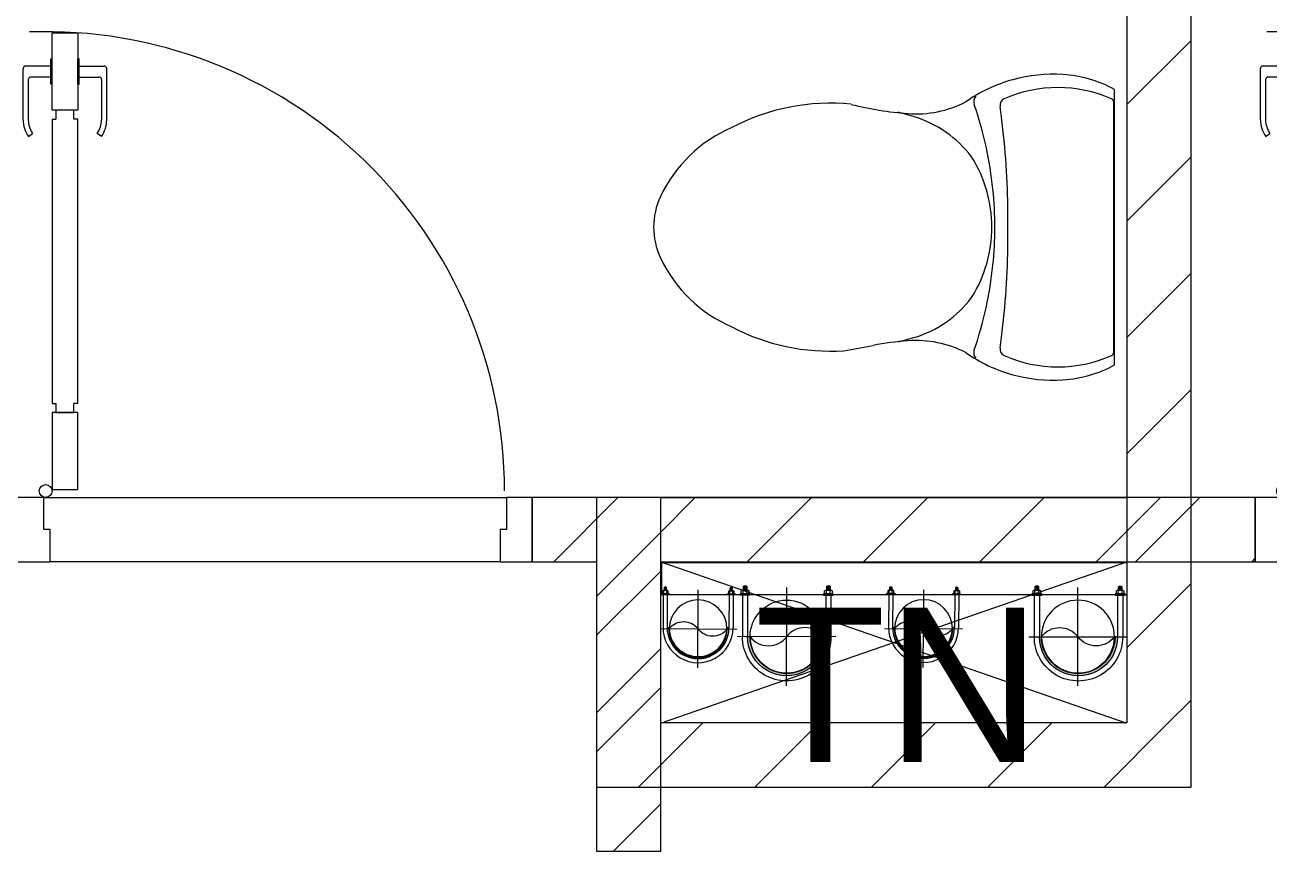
# Model space of a CAD drawing. Header units: millimetres. Extents: x 1591 to 239055, y -15958 to 83255.
# Drawn here: x 169518 to 171452, y 30687 to 31971 of the extents above; entities that cross this region are included whole.
import ezdxf

# ---------------------------------------------------------------- set-up
doc = ezdxf.new("R2010")
doc.units = ezdxf.units.MM
doc.linetypes.add('IMPORT-CENTER _2_', pattern=[40.64, 25.4, -5.08, 5.08, -5.08])
for name, color, linetype, lineweight in [('0-1', 250, 'Continuous', 5), ('0-2', 7, 'Continuous', 9), ('A-DETL-GENF-1', 9, 'Continuous', 9), ('A-DOOR-1', 254, 'Continuous', 9), ('A-DOOR-2', 9, 'Continuous', 9), ('A-FLOR-2', 9, 'Continuous', 9), ('A-WALL-1', 253, 'Continuous', 18), ('A-WALL-2', 9, 'Continuous', 9), ('A-WALL-3', 113, 'Continuous', 18), ('A-WALL-PATT-1', 10, 'Continuous', 9), ('A-WALL-PATT-2', 111, 'Continuous', 9), ('G-ANNO-TEXT-1', 7, 'Continuous', 9), ('G-IMPT', 8, 'Continuous', 9), ('G-IMPT-2', 8, 'IMPORT-CENTER _2_', 9), ('M-EQPM', 50, 'Continuous', 9), ('P-SANR-FIXT-1', 254, 'Continuous', 9)]:
    doc.layers.add(name, color=color, linetype=linetype, lineweight=lineweight)
doc.styles.add('Arial_11', font='arial_0.ttf', dxfattribs={"height": 240})
pattern_1 = [(45, (0, 0), (-90.50967, 90.50967), [])]
pattern_2 = [(45, (95879.7, 0), (-90.50967, 90.50967), [])]

# ---------------------------------------------------------------- blocks, each defined once
blk = doc.blocks.new('DOOR_CW_01 CANH MO-PANEL KINH - DIG_02-800x2200-CỬA NHÔM KÍNH-V42-TKCS_MB TẦNG 6-8')
at = {"layer": 'A-DETL-GENF-1'}
for p, q in [((-347, 772), (-307, 772)), ((-347, 652), (-347, 772)), ((-307, 772), (-307, 652)), ((-392, 637), (-392, 716.5)), ((-349, 720.5), (-388, 720.5)), ((-349, 731.8), (-347, 731.8)), ((-349, 692.2), (-349, 731.8)), ((-347, 692.2), (-347, 731.8)), ((-307, 692.2), (-307, 731.8)), ((-305, 731.8), (-307, 731.8)), ((-305, 692.2), (-305, 731.8)), ((-305, 720.5), (-266, 720.5)), ((-262, 637), (-262, 716.5)), ((-384, 699.5), (-384, 637)), ((-349, 703.5), (-380, 703.5)), ((-305, 703.5), (-274, 703.5)), ((-270, 699.5), (-270, 637)), ((-347, 692.2), (-349, 692.2)), ((-307, 692.2), (-305, 692.2)), ((-307, 652), (-347, 652)), ((-313, 652), (-341, 652)), ((-341, 652), (-341, 638)), ((-313, 638), (-313, 652)), ((-347, 638), (-341, 638)), ((-347, 638), (-347, 196)), ((-307, 638), (-313, 638)), ((-307, 196), (-307, 638)), ((-383.9, 611.2), (-377.3, 615.8)), ((-270.1, 611.2), (-276.7, 615.8)), ((-347, 196), (-341, 196)), ((-341, 196), (-341, 182)), ((-307, 196), (-313, 196)), ((-313, 182), (-313, 196)), ((-307, 182), (-347, 182)), ((-347, 182), (-347, 62)), ((-341, 182), (-313, 182)), ((-307, 62), (-307, 182)), ((-347, 62), (-307, 62))]:
    blk.add_line(p, q, dxfattribs=at)
blk.add_circle((-357, 60), 10, dxfattribs=at)
for centre, radius, start, end in [((-357, 60), 714, 360, 92), ((-388, 716.5), 4, 90, 180), ((-266, 716.5), 4, 0, 90), ((-380, 699.5), 4, 90, 180), ((-274, 699.5), 4, 0, 90), ((-347, 637), 45, 180, 215), ((-347, 637), 37, 180, 215), ((-307, 637), 37, 325, 0), ((-307, 637), 45, 325, 0)]:
    blk.add_arc(centre, radius, start, end, dxfattribs=at)
at = {"layer": 'A-DOOR-2'}
for p, q in [((-360, 50), (-400, 50)), ((-360, 0), (-360, 50)), ((-357, 50), (-332, 50)), ((400, 50), (360, 50)), ((360, 50), (360, 0)), ((400, -50), (400, 50)), ((-350, 0), (-360, 0)), ((-350, -50), (-350, 0)), ((360, 0), (350, 0)), ((350, 0), (350, -50)), ((-400, -50), (-350, -50)), ((350, -50), (400, -50))]:
    blk.add_line(p, q, dxfattribs=at)
blk = doc.blocks.new('DOOR_CW_01 CANH MO-PANEL KINH - DIG_02-800x2200-CỬA NHÔM KÍNH-V22-TKCS_MB TẦNG 6-8')
at = {"layer": 'A-DETL-GENF-1'}
for p, q in [((-347, 772), (-307, 772)), ((-347, 652), (-347, 772)), ((-307, 772), (-307, 652)), ((-392, 637), (-392, 716.5)), ((-349, 720.5), (-388, 720.5)), ((-349, 731.8), (-347, 731.8)), ((-349, 692.2), (-349, 731.8)), ((-347, 692.2), (-347, 731.8)), ((-307, 692.2), (-307, 731.8)), ((-305, 731.8), (-307, 731.8)), ((-305, 692.2), (-305, 731.8)), ((-305, 720.5), (-266, 720.5)), ((-262, 637), (-262, 716.5)), ((-384, 699.5), (-384, 637)), ((-349, 703.5), (-380, 703.5)), ((-305, 703.5), (-274, 703.5)), ((-270, 699.5), (-270, 637)), ((-347, 692.2), (-349, 692.2)), ((-307, 692.2), (-305, 692.2)), ((-307, 652), (-347, 652)), ((-313, 652), (-341, 652)), ((-341, 652), (-341, 638)), ((-313, 638), (-313, 652)), ((-347, 638), (-341, 638)), ((-347, 638), (-347, 196)), ((-307, 638), (-313, 638)), ((-307, 196), (-307, 638)), ((-383.9, 611.2), (-377.3, 615.8)), ((-270.1, 611.2), (-276.7, 615.8)), ((-347, 196), (-341, 196)), ((-341, 196), (-341, 182)), ((-307, 196), (-313, 196)), ((-313, 182), (-313, 196)), ((-307, 182), (-347, 182)), ((-347, 182), (-347, 62)), ((-341, 182), (-313, 182)), ((-307, 62), (-307, 182)), ((-347, 62), (-307, 62))]:
    blk.add_line(p, q, dxfattribs=at)
blk.add_circle((-357, 60), 10, dxfattribs=at)
for centre, radius, start, end in [((-357, 60), 714, 360, 92), ((-388, 716.5), 4, 90, 180), ((-266, 716.5), 4, 0, 90), ((-380, 699.5), 4, 90, 180), ((-274, 699.5), 4, 0, 90), ((-347, 637), 45, 180, 215), ((-347, 637), 37, 180, 215), ((-307, 637), 37, 325, 0), ((-307, 637), 45, 325, 0)]:
    blk.add_arc(centre, radius, start, end, dxfattribs=at)
at = {"layer": 'A-DOOR-2'}
for p, q in [((-360, 50), (-400, 50)), ((-400, 50), (-400, -50)), ((-360, 0), (-360, 50)), ((-357, 50), (-332, 50)), ((400, 50), (360, 50)), ((360, 50), (360, 0)), ((400, -50), (400, 50)), ((-350, 0), (-360, 0)), ((-350, -50), (-350, 0)), ((360, 0), (350, 0)), ((350, 0), (350, -50)), ((-400, -50), (-350, -50)), ((350, -50), (400, -50))]:
    blk.add_line(p, q, dxfattribs=at)
blk = doc.blocks.new('TOILET - TOILET-348229-TKCS_MB TẦNG 6-8')
at = {"layer": 'P-SANR-FIXT-1'}
for p, q in [((214.2, -19.1), (-214.2, -19.1)), ((194, -19.9), (-194, -19.9)), ((-171.7, -330.3), (-178.6, -355.5)), ((171.7, -330.3), (178.6, -355.5))]:
    blk.add_line(p, q, dxfattribs=at)
for centre, radius, start, end in [((-46.1, -111.1), 191.6, 151.2809, 176.4513), ((46.1, -111.1), 191.6, 3.5487, 28.7191), ((-9.8, -107.2), 207.3, 156.2862, 203.7138), ((-193.7, -26.4), 6.48, 92.3168, 156.2862), ((193.7, -26.4), 6.48, 23.7138, 87.6832), ((9.8, -107.2), 207.3, 336.2862, 23.7138), ((1.9, -114.1), 239.7, 176.4513, 195.2961), ((-1.9, -114.1), 239.7, 344.7039, 3.5487), ((-4, -115.7), 233.6, 195.2961, 215.2147), ((-189.1, -185.5), 11.7, 205.4105, 277.5788), ((-14.3, -1400.4), 1215.6, 90.3974, 97.407), ((0, -3462.8), 3278, 89.6026, 90.3974), ((14.3, -1400.4), 1215.6, 82.593, 89.6026), ((189.1, -185.5), 11.7, 262.4212, 334.5895), ((4, -115.7), 233.6, 324.7853, 344.7039), ((0.6, -792.1), 586.9, 95.8322, 108.9927), ((178.9, -2951.3), 2778.4, 97.2351, 97.5788), ((0, -416), 206.1, 90, 122.0732), ((0, -786.7), 581.5, 84.1678, 95.8322), ((0, -416), 206.1, 57.9268, 90), ((-0.6, -792.1), 586.9, 71.0073, 84.1678), ((-178.9, -2951.3), 2778.4, 82.4212, 82.7649), ((-195, -224.1), 13.8, 230.6724, 288.9927), ((-343.5, -327.4), 167.3, 355.4559, 27.38), ((-0.4, -384), 179.5, 127.4036, 162.5964), ((0.4, -384), 179.5, 17.4036, 52.5964), ((343.5, -327.4), 167.3, 152.62, 184.5441), ((195, -224.1), 13.8, 251.0073, 309.3276), ((-719.2, -297.5), 544.3, 346.0536, 355.4559), ((719.2, -297.5), 544.3, 184.5441, 190.2879), ((-1948.3, -805.1), 2171.2, 9.681, 10.8949), ((137.1, -461.2), 329.8, 174.3487, 207.6878), ((-137.1, -461.2), 329.8, 332.3122, 3.6835), ((45.1, -528.6), 217.6, 203.2216, 244.7718), ((-45.1, -528.6), 217.6, 295.2282, 336.7784), ((0, -624.4), 111.7, 244.7718, 295.2282)]:
    blk.add_arc(centre, radius, start, end, dxfattribs=at)
blk = doc.blocks.new('NCV_TKTC_TANG 6 - 8_rvt-2-TKCS_MB TẦNG 6-8')
at = {"layer": 'A-WALL-PATT-1'}
h = blk.add_hatch(dxfattribs=at)
h.set_pattern_fill('FP_1', color=256, style=0, pattern_type=2)
h.set_pattern_definition(pattern_1)
h.paths.add_polyline_path([(75352.6, 31236.9), (75452.6, 31236.9), (75452.6, 33336.9), (75352.6, 33336.9), (75352.6, 31556.6)])
h = blk.add_hatch(dxfattribs=at)
h.set_pattern_fill('FP_1', color=256, style=0, pattern_type=2)
h.set_pattern_definition(pattern_1)
h.paths.add_polyline_path([(74527.6, 31136.9), (74627.6, 31136.9), (74627.6, 31236.9), (74427.6, 31236.9), (74427.6, 31136.9)])
h = blk.add_hatch(dxfattribs=at)
h.set_pattern_fill('FP_1', color=256, style=0, pattern_type=2)
h.set_pattern_definition(pattern_1)
h.paths.add_polyline_path([(76352.6, 31136.9), (77252.6, 31136.9), (77252.6, 31236.9), (76352.6, 31236.9)])
h.paths.add_polyline_path([(75552.6, 31136.9), (75552.6, 31236.9), (75352.6, 31236.9), (75352.6, 31136.9), (75458.1, 31136.9)])
h = blk.add_hatch(dxfattribs=at)
h.set_pattern_fill('FP_1', color=256, style=0, pattern_type=2)
h.set_pattern_definition(pattern_1)
h.paths.add_polyline_path([(74527.6, 24736.9), (74627.6, 24736.9), (74627.6, 28836.9), (74527.6, 28836.9), (74527.6, 25736.7)])
h.paths.add_polyline_path([(74527.6, 29036.9), (74627.6, 29036.9), (74627.6, 29786.9), (74527.6, 29786.9), (74527.6, 29536.9)])
h.paths.add_polyline_path([(74627.6, 30686.9), (74627.6, 31136.9), (74527.6, 31136.9), (74527.6, 30686.9)])
at = {"layer": 'A-FLOR-2'}
for p, q in [((74627.6, 31236.9), (75352.6, 31236.9)), ((74377.6, 31136.9), (73677.6, 31136.9))]:
    blk.add_line(p, q, dxfattribs=at)
at = {"layer": 'A-WALL-1'}
for p, q in [((75452.6, 31236.9), (75452.6, 33336.9)), ((75352.6, 32768.7), (75352.6, 31236.9)), ((74627.6, 31236.9), (74427.6, 31236.9)), ((74427.6, 31236.9), (74427.6, 31136.9)), ((74627.6, 31136.9), (74627.6, 31236.9)), ((75352.6, 31236.9), (75352.6, 31136.9)), ((75552.6, 31236.9), (75452.6, 31236.9)), ((75552.6, 31136.9), (75552.6, 31236.9)), ((74427.6, 31136.9), (74527.6, 31136.9)), ((74527.6, 31136.9), (74527.6, 30686.9)), ((74627.6, 30686.9), (74627.6, 31136.9)), ((75352.6, 31136.9), (75552.6, 31136.9)), ((74527.6, 30686.9), (74627.6, 30686.9))]:
    blk.add_line(p, q, dxfattribs=at)
at = {"layer": 'A-WALL-2'}
for p, q in [((73667.6, 31236.9), (74387.6, 31236.9)), ((74377.6, 31136.9), (73677.6, 31136.9))]:
    blk.add_line(p, q, dxfattribs=at)
at = {"layer": 'A-DOOR-1'}
for name, p in [('DOOR_CW_01 CANH MO-PANEL KINH - DIG_02-800x2200-CỬA NHÔM KÍNH-V42-TKCS_MB TẦNG 6-8', (74027.6, 31186.9)), ('DOOR_CW_01 CANH MO-PANEL KINH - DIG_02-800x2200-CỬA NHÔM KÍNH-V22-TKCS_MB TẦNG 6-8', (75952.6, 31186.9))]:
    blk.add_blockref(name, p, dxfattribs=at)
at = {"layer": 'P-SANR-FIXT-1', "rotation": 269.9999999999995}
blk.add_blockref('TOILET - TOILET-348229-TKCS_MB TẦNG 6-8', (75352.6, 31656.9), dxfattribs=at)
blk = doc.blocks.new('TKTC_XREF_251221_MB TANG 2-7 - TKTC_XREF_260130_MB TANG 2-5_dwg_$cc-4746800-TKCS_MB TẦNG 6-8')
at = {"layer": 'G-IMPT-2'}
for p, q in [((0, -0.673), (0, 0.673)), ((-0.673, 0), (0.673, 0))]:
    blk.add_line(p, q, dxfattribs=at)
at = {"layer": 'M-EQPM'}
blk.add_circle((0, 0), 0.5, dxfattribs=at)
for centre, radius, start, end in [((0, 0), 0.5, 90, 270), ((0.188, 0.25), 0.313, 126.8699, 233.1301), ((-0.188, -0.25), 0.313, 306.8699, 53.1301)]:
    blk.add_arc(centre, radius, start, end, dxfattribs=at)
blk = doc.blocks.new('TKTC_XREF_251221_MB TANG 2-7 - TKTC_XREF_260130_MB TANG 2-5_dwg_CUM U_DN100-4746796-TKCS_MB TẦNG 6-8')
at = {"layer": 'G-IMPT'}
blk.add_hatch(color=256, dxfattribs=at).paths.add_polyline_path([(0, 61), (0, 57), (14.8, 55.1), (28.5, 49.4), (40.3, 40.3), (49.4, 28.5), (55.1, 14.8), (57, 0), (55.1, -14.8), (49.4, -28.5), (40.3, -40.3), (28.5, -49.4), (14.8, -55.1), (0, -57), (0, -61), (15.8, -58.9), (30.5, -52.8), (43.1, -43.1), (52.8, -30.5), (58.9, -15.8), (61, 0), (58.9, 15.8), (52.8, 30.5), (43.1, 43.1), (30.5, 52.8), (15.8, 58.9)])
for p, q in [((-79.1, 66.6), (-79.1, 63.4)), ((-76.6, 66.6), (-76.6, 63.4)), ((-74.6, 66.6), (-74.6, 63.4)), ((-72.7, 69.3), (-72.7, 60.7)), ((-66.9, 67.9), (-71.7, 67.9)), ((-66.9, 62.1), (-71.7, 62.1)), ((-65, 69), (0, 69)), ((-79.1, -63.4), (-79.1, -66.6)), ((-76.6, -63.4), (-76.6, -66.6)), ((-74.6, -63.4), (-74.6, -66.6)), ((-72.7, -60.7), (-72.7, -69.3)), ((-66.9, -62.1), (-71.7, -62.1)), ((-66.9, -67.9), (-71.7, -67.9)), ((-65, -69), (0, -69))]:
    blk.add_line(p, q, dxfattribs=at)
at = {"layer": 'G-IMPT', "flags": 128}
for points in [[(-72.7, 67.6), (-78.1, 67.6), (-78.1, 62.4), (-72.7, 62.4)], [(-71.7, 59.2), (-66.9, 59.2), (-66.9, 70.8), (-71.7, 70.8)], [(-66.9, 70.8), (-66.9, 72.7), (-65, 72.7), (-65, 57.3), (-66.9, 57.3), (-66.9, 59.2)], [(-65, 61), (0, 61), (0, 57)], [(-72.7, -62.4), (-78.1, -62.4), (-78.1, -67.6), (-72.7, -67.6)], [(-71.7, -70.8), (-66.9, -70.8), (-66.9, -59.2), (-71.7, -59.2)], [(-66.9, -59.2), (-66.9, -57.3), (-65, -57.3), (-65, -72.7), (-66.9, -72.7), (-66.9, -70.8)], [(-65, -61), (0, -61), (0, -57)]]:
    blk.add_lwpolyline(points, dxfattribs=at)
at = {"layer": 'G-IMPT'}
for centre, radius, start, end in [((-78.1, 66.6), 0.96, 90, 180), ((-78.1, 63.4), 0.96, 180, 270), ((-71.1, 69.3), 1.56, 112.6199, 247.3801), ((-67.9, 65), 4.8, 143.1301, 216.8699), ((-71.1, 60.7), 1.56, 112.6199, 247.3801), ((0, 0), 69, 270, 90), ((0, 0), 61, 270, 90), ((0, 0), 57, 270, 90), ((-78.1, -63.4), 0.96, 90, 180), ((-78.1, -66.6), 0.96, 180, 270), ((-71.1, -60.7), 1.56, 112.6199, 247.3801), ((-67.9, -65), 4.8, 143.1301, 216.8699), ((-71.1, -69.3), 1.56, 112.6199, 247.3801)]:
    blk.add_arc(centre, radius, start, end, dxfattribs=at)
blk = doc.blocks.new('TKTC_XREF_251221_MB TANG 2-7 - TKTC_XREF_260130_MB TANG 2-5_dwg_$cc-V131-TKCS_MB TẦNG 6-8')
at = {"layer": 'G-IMPT-2'}
for p, q in [((0, -0.673), (0, 0.668)), ((-0.673, 0), (0.673, 0))]:
    blk.add_line(p, q, dxfattribs=at)
at = {"layer": 'M-EQPM'}
blk.add_circle((0, 0), 0.5, dxfattribs=at)
for centre, radius, start, end in [((0, 0), 0.5, 90, 270), ((0.188, 0.25), 0.313, 126.8699, 233.1301), ((-0.188, -0.25), 0.313, 306.8699, 53.1301)]:
    blk.add_arc(centre, radius, start, end, dxfattribs=at)
blk = doc.blocks.new('TKTC_XREF_251221_MB TANG 2-7 - TKTC_XREF_260130_MB TANG 2-5_dwg_CUM U_DN100-4746799-TKCS_MB TẦNG 6-8')
at = {"layer": 'G-IMPT'}
blk.add_hatch(color=256, dxfattribs=at).paths.add_polyline_path([(0, 61), (15.8, 58.9), (30.5, 52.8), (43.1, 43.1), (52.8, 30.5), (58.9, 15.8), (61, 0), (58.9, -15.8), (52.8, -30.5), (43.1, -43.1), (30.5, -52.8), (15.8, -58.9), (0, -61), (0, -57), (14.8, -55.1), (28.5, -49.4), (40.3, -40.3), (49.4, -28.5), (55.1, -14.8), (57, 0), (55.1, 14.8), (49.4, 28.5), (40.3, 40.3), (28.5, 49.4), (14.8, 55.1), (0, 57)])
for p, q in [((-79.1, 66.6), (-79.1, 63.4)), ((-76.6, 66.6), (-76.6, 63.4)), ((-74.6, 66.6), (-74.6, 63.4)), ((-72.7, 69.3), (-72.7, 60.7)), ((-66.9, 67.9), (-71.7, 67.9)), ((-66.9, 62.1), (-71.7, 62.1)), ((-65, 69), (0, 69)), ((-79.1, -63.4), (-79.1, -66.6)), ((-76.6, -63.4), (-76.6, -66.6)), ((-74.6, -63.4), (-74.6, -66.6)), ((-72.7, -60.7), (-72.7, -69.3)), ((-66.9, -62.1), (-71.7, -62.1)), ((-66.9, -67.9), (-71.7, -67.9)), ((-65, -69), (0, -69))]:
    blk.add_line(p, q, dxfattribs=at)
at = {"layer": 'G-IMPT', "flags": 128}
for points in [[(-72.7, 67.6), (-78.1, 67.6), (-78.1, 62.4), (-72.7, 62.4)], [(-71.7, 59.2), (-66.9, 59.2), (-66.9, 70.8), (-71.7, 70.8)], [(-66.9, 70.8), (-66.9, 72.7), (-65, 72.7), (-65, 57.3), (-66.9, 57.3), (-66.9, 59.2)], [(-65, 61), (0, 61), (0, 57)], [(-66.9, -59.2), (-66.9, -57.3), (-65, -57.3), (-65, -72.7), (-66.9, -72.7), (-66.9, -70.8)], [(-65, -61), (0, -61), (0, -57)], [(-72.7, -62.4), (-78.1, -62.4), (-78.1, -67.6), (-72.7, -67.6)], [(-71.7, -70.8), (-66.9, -70.8), (-66.9, -59.2), (-71.7, -59.2)]]:
    blk.add_lwpolyline(points, dxfattribs=at)
at = {"layer": 'G-IMPT'}
for centre, radius, start, end in [((-78.1, 66.6), 0.96, 90, 180), ((-78.1, 63.4), 0.96, 180, 270), ((-71.1, 69.3), 1.56, 112.6199, 247.3801), ((-67.9, 65), 4.8, 143.1301, 216.8699), ((-71.1, 60.7), 1.56, 112.6199, 247.3801), ((0, 0), 69, 270, 90), ((0, 0), 61, 270, 90), ((0, 0), 57, 270, 90), ((-78.1, -63.4), 0.96, 90, 180), ((-78.1, -66.6), 0.96, 180, 270), ((-71.1, -60.7), 1.56, 112.6199, 247.3801), ((-67.9, -65), 4.8, 143.1301, 216.8699), ((-71.1, -69.3), 1.56, 112.6199, 247.3801)]:
    blk.add_arc(centre, radius, start, end, dxfattribs=at)
blk = doc.blocks.new('TKTC_XREF_251221_MB TANG 2-7 - TKTC_XREF_260130_MB TANG 2-5_dwg_$cc-4746798-TKCS_MB TẦNG 6-8')
at = {"layer": 'G-IMPT-2'}
for p, q in [((0, -0.673), (0, 0.673)), ((-0.673, 0), (0.673, 0))]:
    blk.add_line(p, q, dxfattribs=at)
at = {"layer": 'M-EQPM'}
blk.add_circle((0, 0), 0.5, dxfattribs=at)
for centre, radius, start, end in [((0, 0), 0.5, 90, 270), ((0.188, 0.25), 0.313, 126.8699, 233.1301), ((-0.188, -0.25), 0.313, 306.8699, 53.1301)]:
    blk.add_arc(centre, radius, start, end, dxfattribs=at)
blk = doc.blocks.new('TKTC_XREF_251221_MB TANG 2-7 - TKTC_XREF_260130_MB TANG 2-5_dwg_$cc-V142-TKCS_MB TẦNG 6-8')
at = {"layer": 'G-IMPT-2'}
for p, q in [((0, -0.645), (0, 0.673)), ((-0.673, 0), (0.673, 0))]:
    blk.add_line(p, q, dxfattribs=at)
at = {"layer": 'M-EQPM'}
blk.add_circle((0, 0), 0.5, dxfattribs=at)
for centre, radius, start, end in [((0, 0), 0.5, 90, 270), ((0.188, 0.25), 0.313, 126.8699, 233.1301), ((-0.188, -0.25), 0.313, 306.8699, 53.1301)]:
    blk.add_arc(centre, radius, start, end, dxfattribs=at)
blk = doc.blocks.new('TKTC_XREF_251221_MB TANG 2-7 - TKTC_XREF_251221_MB TANG 2-7-2039446-TKCS_MB TẦNG 6-8')
at = {"layer": 'M-EQPM'}
for p, q in [((41700, 13898.4), (40975.9, 13898.4)), ((40975.9, 13898.4), (40976.2, 13849.2)), ((40976.2, 13849.2), (41700, 13849.2))]:
    blk.add_line(p, q, dxfattribs=at)
at = {"extrusion": (0, 0, -1)}
for name, p, xscale, yscale, zscale, rotation in [('TKTC_XREF_251221_MB TANG 2-7 - TKTC_XREF_260130_MB TANG 2-5_dwg_$cc-V142-TKCS_MB TẦNG 6-8', (-41033, 13795.5), 90.00000000005133, 90.00000000005133, -90.00000000005133, 90.41977899777612), ('TKTC_XREF_251221_MB TANG 2-7 - TKTC_XREF_260130_MB TANG 2-5_dwg_CUM U_DN100-4746799-TKCS_MB TẦNG 6-8', (-41170.9, 13783.4), 0.9974999999999966, 0.9974999999999966, -0.9974999999999966, 270.0467435564909), ('TKTC_XREF_251221_MB TANG 2-7 - TKTC_XREF_260130_MB TANG 2-5_dwg_$cc-4746800-TKCS_MB TẦNG 6-8', (-41383.8, 13795.9), 90.00000000005133, 90.00000000005133, -90.00000000005133, 90.41977899777612), ('TKTC_XREF_251221_MB TANG 2-7 - TKTC_XREF_260130_MB TANG 2-5_dwg_$cc-V131-TKCS_MB TẦNG 6-8', (-41624, 13783.3), 113.7150000000092, 113.7150000000092, -113.7150000000092, 90.04476088158539), ('TKTC_XREF_251221_MB TANG 2-7 - TKTC_XREF_260130_MB TANG 2-5_dwg_CUM U_DN100-4746799-TKCS_MB TẦNG 6-8', (-41624.9, 13783.3), 0.9975000000000005, 0.9975000000000005, -0.9975000000000006, 270.0467435561337)]:
    blk.add_blockref(name, p, dxfattribs=dict(at, xscale=xscale, yscale=yscale, zscale=zscale, rotation=rotation))
for name, p, xscale, yscale, zscale, rotation in [('TKTC_XREF_251221_MB TANG 2-7 - TKTC_XREF_260130_MB TANG 2-5_dwg_CUM U_DN100-4746796-TKCS_MB TẦNG 6-8', (41033, 13797.4), 0.7894736842105257, 0.7894736842105257, 0.7894736842105257, 269.580221000629), ('TKTC_XREF_251221_MB TANG 2-7 - TKTC_XREF_260130_MB TANG 2-5_dwg_$cc-4746798-TKCS_MB TẦNG 6-8', (41170.9, 13783.4), 113.7150000000092, 113.7150000000092, 113.7150000000092, 89.95325644590794), ('TKTC_XREF_251221_MB TANG 2-7 - TKTC_XREF_260130_MB TANG 2-5_dwg_CUM U_DN100-4746796-TKCS_MB TẦNG 6-8', (41383.8, 13797.8), 0.7894736842105257, 0.7894736842105257, 0.7894736842105257, 269.580221000629)]:
    blk.add_blockref(name, p, dxfattribs=dict(xscale=xscale, yscale=yscale, zscale=zscale, rotation=rotation))

msp = doc.modelspace()

# ---------------------------------------------------------------- hatches: boundary and pattern name
at = {"layer": 'A-WALL-PATT-2'}
h = msp.add_hatch(dxfattribs=at)
h.set_pattern_fill('FP_1', color=256, style=0, pattern_type=2)
h.set_pattern_definition(pattern_2)
h.paths.add_polyline_path([(170407.3, 30886.5), (170507.3, 30886.5), (170507.3, 31236.5), (170407.3, 31236.5), (170407.3, 31027.5)])
h = msp.add_hatch(dxfattribs=at)
h.set_pattern_fill('FP_1', color=256, style=0, pattern_type=2)
h.set_pattern_definition(pattern_2)
h.paths.add_polyline_path([(171232.3, 31136.5), (171332.3, 31136.5), (171332.3, 31236.5), (170507.3, 31236.5), (170507.3, 31136.5), (170934.8, 31136.5)])
h = msp.add_hatch(dxfattribs=at)
h.set_pattern_fill('FP_1', color=256, style=0, pattern_type=2)
h.set_pattern_definition(pattern_2)
h.paths.add_polyline_path([(171332.3, 30886.5), (171332.3, 31136.5), (171232.3, 31136.5), (171232.3, 30886.5)])
h = msp.add_hatch(dxfattribs=at)
h.set_pattern_fill('FP_1', color=256, style=0, pattern_type=2)
h.set_pattern_definition(pattern_2)
h.paths.add_polyline_path([(170934.8, 30786.5), (171332.3, 30786.5), (171332.3, 30886.5), (170407.3, 30886.5), (170407.3, 30786.5), (170531.8, 30786.5)])

# ---------------------------------------------------------------- linework, layer by layer
at = {"layer": '0-2'}
for p, q in [((170507.3, 31136.5), (171231, 30886.5)), ((170508.2, 30886.4), (171232.3, 31136.5))]:
    msp.add_line(p, q, dxfattribs=at)
at = {"layer": 'A-WALL-3'}
for p, q in [((170407.3, 31236.5), (170407.3, 30786.5)), ((171332.3, 31236.5), (170407.3, 31236.5)), ((171332.3, 30786.5), (171332.3, 31236.5)), ((170507.3, 30886.5), (170507.3, 31136.5)), ((170507.3, 31136.5), (171232.3, 31136.5)), ((171232.3, 31136.5), (171232.3, 30886.5)), ((171232.3, 30886.5), (170507.3, 30886.5)), ((170407.3, 30786.5), (171332.3, 30786.5))]:
    msp.add_line(p, q, dxfattribs=at)

# ---------------------------------------------------------------- block references
at = {"layer": '0-1'}
msp.add_blockref('NCV_TKTC_TANG 6 - 8_rvt-2-TKCS_MB TẦNG 6-8', (95879.7, 0), dxfattribs=at)
at = {"layer": 'M-EQPM'}
msp.add_blockref('TKTC_XREF_251221_MB TANG 2-7 - TKTC_XREF_251221_MB TANG 2-7-2039446-TKCS_MB TẦNG 6-8', (129532.3, 17236.9), dxfattribs=at)

# ---------------------------------------------------------------- texts
at = {"layer": 'G-ANNO-TEXT-1', "insert": (170876.5, 30945.3), "char_height": 240, "width": 603.2, "attachment_point": 5, "line_spacing_factor": 0.936439, "style": 'Arial_11'}
msp.add_mtext('\\pt79.9992,160.0008,240,319.9992,400.0008,480,559.9992,640.0008,720,799.9992,880.0008,960,1039.9992,1120.0008,1200,1279.9992,1360.0008,1440,1519.9992,1600.0008,1680,1759.9992,1840.0008,1920,1999.9992,2080.0008,2160,2239.9992,2320.0008,2400,2479.9992,2560.0008;TN', dxfattribs=at)
msp.add_mtext('\\pt79.9992,160.0008,240,319.9992,400.0008,480,559.9992,640.0008,720,799.9992,880.0008,960,1039.9992,1120.0008,1200,1279.9992,1360.0008,1440,1519.9992,1600.0008,1680,1759.9992,1840.0008,1920,1999.9992,2080.0008,2160,2239.9992,2320.0008,2400,2479.9992,2560.0008;TN', dxfattribs=at)

doc.saveas('drawing.dxf')
